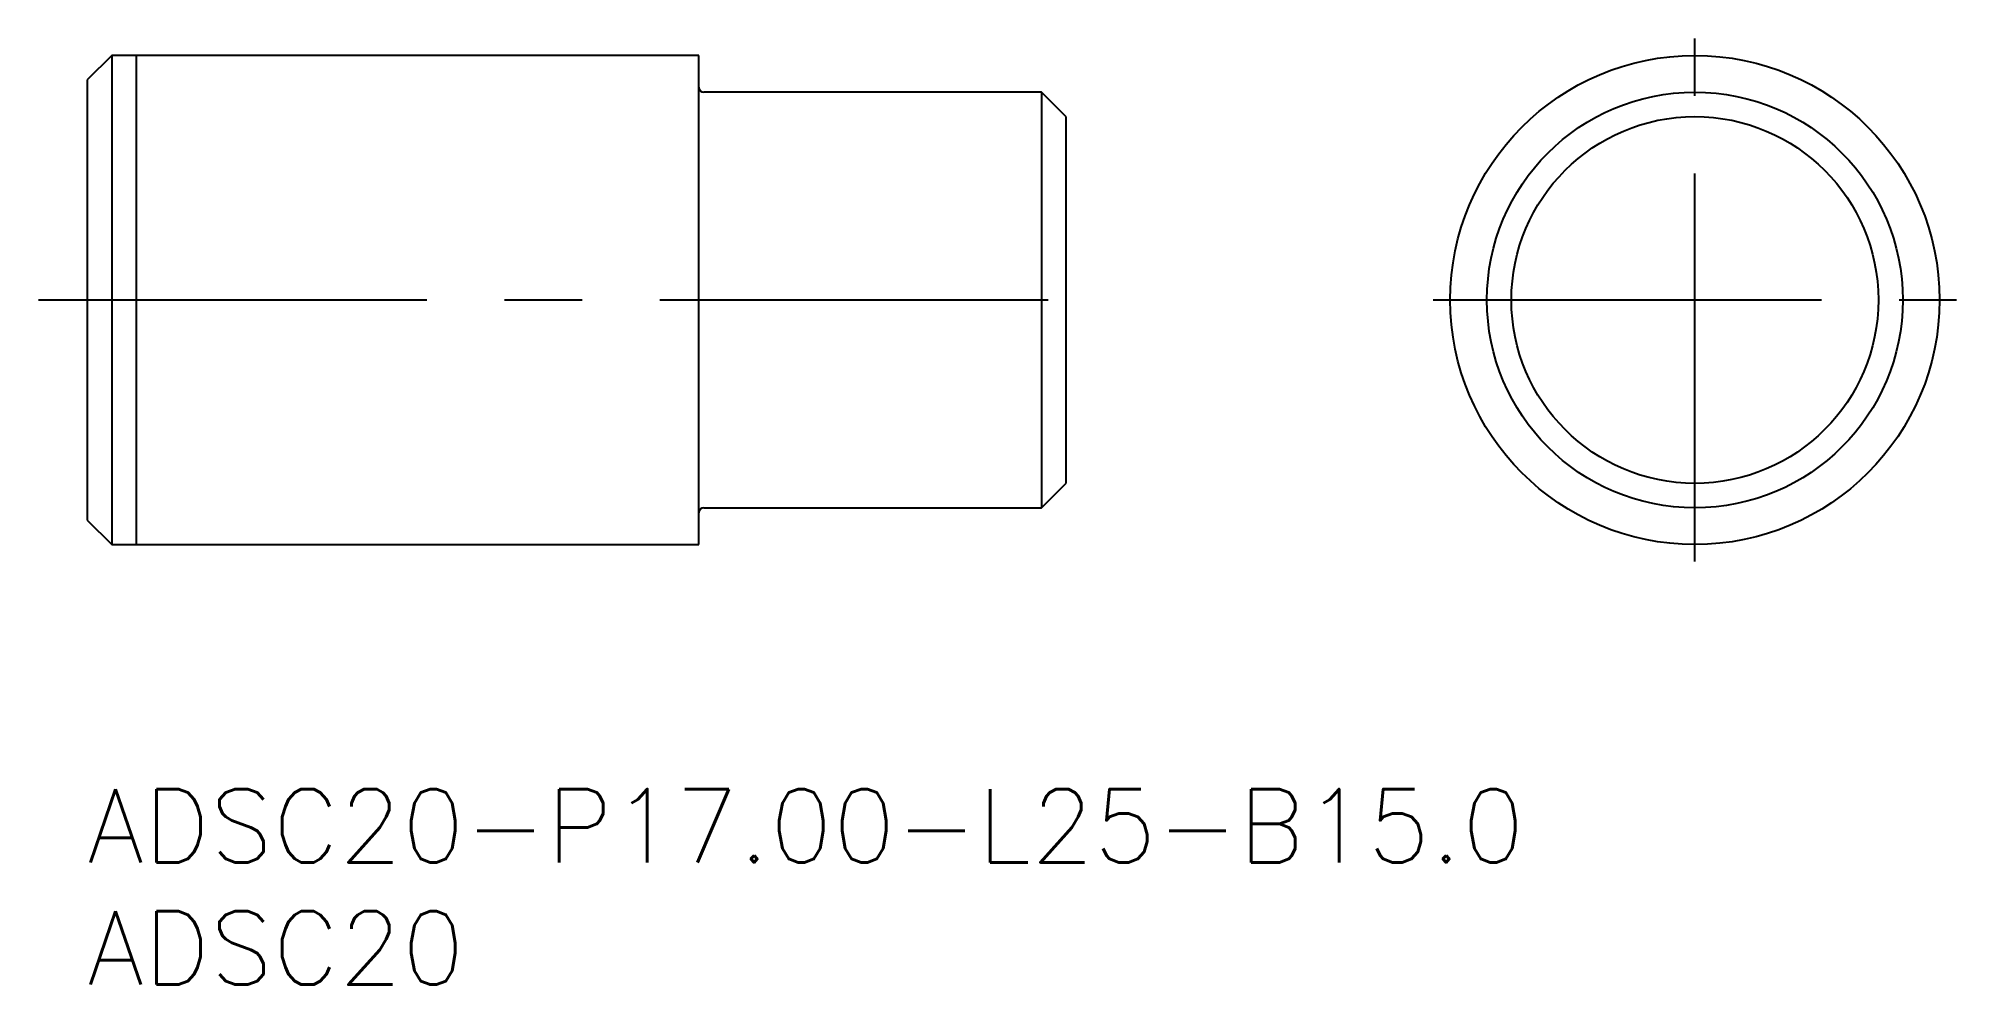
# Model space of a CAD drawing. Extents: x -2 to 76.4, y -8 to 30.7.
import ezdxf

# ---------------------------------------------------------------- set-up
doc = ezdxf.new("R2010")
doc.units = 0
doc.header["$LTSCALE"] = 0.5
doc.linetypes.add('CENTER', pattern=[50.8, 31.75, -6.35, 6.35, -6.35])
for name, color, linetype in [('MSM_CENTER', 1, 'CENTER'), ('MSM_CONTINUOUS', 7, 'CONTINUOUS'), ('MSM_NARROW', 5, 'CONTINUOUS'), ('MSM_PART_NUMBER', 7, 'CONTINUOUS')]:
    doc.layers.add(name, color=color, linetype=linetype)
doc.styles.get("Standard").update_dxf_attribs({"font": 'txt.shx', "height": 1.5, "bigfont": 'bigfont.shx'})

# ---------------------------------------------------------------- blocks, each defined once
blk = doc.blocks.new('*U14')
at = {"layer": 'MSM_PART_NUMBER'}
blk.add_text('ADSC20-P17.00-L25-B15.0', height=3, dxfattribs=at).set_placement((0, -3))
blk = doc.blocks.new('*U15')
at = {"layer": 'MSM_PART_NUMBER'}
blk.add_text('ADSC20', height=3, dxfattribs=at).set_placement((0, -8))

msp = doc.modelspace()

# ---------------------------------------------------------------- linework, layer by layer
at = {"layer": 'MSM_CENTER'}
for p, q in [((65.712, 9.3), (65.712, 30.7)), ((-2, 20), (42, 20)), ((55.012, 20), (76.412, 20))]:
    msp.add_line(p, q, dxfattribs=at)
at = {"layer": 'MSM_CONTINUOUS'}
for p, q in [((1, 30), (0, 29)), ((25, 30), (1, 30)), ((1, 30), (1, 10)), ((25, 10), (25, 30)), ((0, 29), (0, 11)), ((39, 28.5), (25.2, 28.5)), ((40, 27.5), (39, 28.5)), ((39, 28.5), (39, 11.5)), ((40, 27.5), (40, 12.5)), ((39, 11.5), (40, 12.5)), ((0, 11), (1, 10)), ((25.2, 11.5), (39, 11.5)), ((1, 10), (25, 10))]:
    msp.add_line(p, q, dxfattribs=at)
for radius in [10, 8.5, 7.5]:
    msp.add_circle((65.712, 20), radius, dxfattribs=at)
for centre, start, end in [((25.2, 28.7), 180, 270), ((25.2, 11.3), 90, 180)]:
    msp.add_arc(centre, 0.2, start, end, dxfattribs=at)
at = {"layer": 'MSM_NARROW'}
msp.add_line((2, 30), (2, 10), dxfattribs=at)

# ---------------------------------------------------------------- block references
at = {"layer": 'MSM_CONTINUOUS'}
for name in ['*U14', '*U15']:
    msp.add_blockref(name, (0, 0), dxfattribs=at)

doc.saveas('drawing.dxf')
